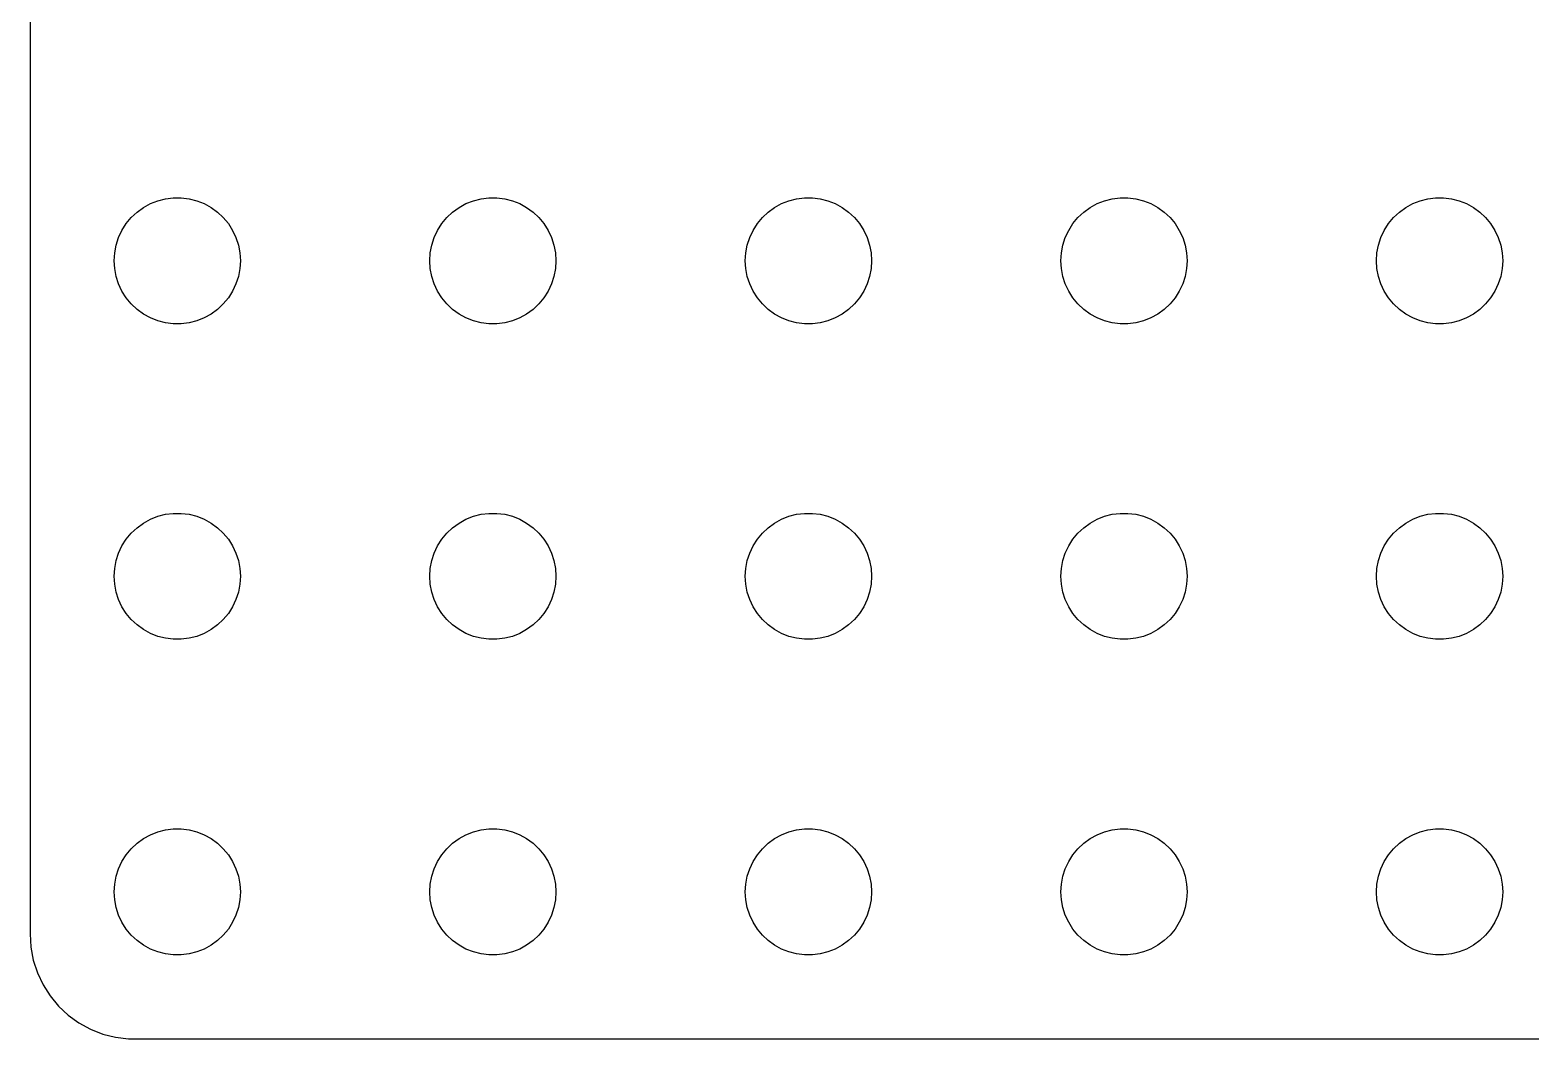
# Model space of a CAD drawing. Header units: metres. Extents: x -134 to 134, y 518 to 1078.
# Drawn here: x -134.5 to -63.2, y 632 to 680 of the extents above; entities that cross this region are included whole.
import ezdxf

# ---------------------------------------------------------------- set-up
doc = ezdxf.new("R2010")
doc.units = ezdxf.units.M

msp = doc.modelspace()

# ---------------------------------------------------------------- linework, layer by layer
for p, q in [((-134.5, 731), (-134.5, 637)), ((-129.412, 671.312), (-129.107, 671.533)), ((-129.107, 671.533), (-128.777, 671.714)), ((-128.777, 671.714), (-128.427, 671.853)), ((-128.427, 671.853), (-128.062, 671.947)), ((-128.062, 671.947), (-127.688, 671.994)), ((-127.688, 671.994), (-127.312, 671.994)), ((-127.312, 671.994), (-126.938, 671.947)), ((-126.938, 671.947), (-126.573, 671.853)), ((-126.573, 671.853), (-126.223, 671.714)), ((-126.223, 671.714), (-125.893, 671.533)), ((-125.893, 671.533), (-125.588, 671.312)), ((-114.412, 671.312), (-114.107, 671.533)), ((-114.107, 671.533), (-113.777, 671.714)), ((-113.777, 671.714), (-113.427, 671.853)), ((-113.427, 671.853), (-113.062, 671.947)), ((-113.062, 671.947), (-112.688, 671.994)), ((-112.688, 671.994), (-112.312, 671.994)), ((-112.312, 671.994), (-111.938, 671.947)), ((-111.938, 671.947), (-111.573, 671.853)), ((-111.573, 671.853), (-111.223, 671.714)), ((-111.223, 671.714), (-110.893, 671.533)), ((-110.893, 671.533), (-110.588, 671.312)), ((-99.4123, 671.312), (-99.1075, 671.533)), ((-99.1075, 671.533), (-98.7773, 671.714)), ((-98.7773, 671.714), (-98.427, 671.853)), ((-98.427, 671.853), (-98.0621, 671.947)), ((-98.0621, 671.947), (-97.6884, 671.994)), ((-97.6884, 671.994), (-97.3116, 671.994)), ((-97.3116, 671.994), (-96.9379, 671.947)), ((-96.9379, 671.947), (-96.573, 671.853)), ((-96.573, 671.853), (-96.2227, 671.714)), ((-96.2227, 671.714), (-95.8925, 671.533)), ((-95.8925, 671.533), (-95.5877, 671.312)), ((-84.4123, 671.312), (-84.1075, 671.533)), ((-84.1075, 671.533), (-83.7773, 671.714)), ((-83.7773, 671.714), (-83.427, 671.853)), ((-83.427, 671.853), (-83.0621, 671.947)), ((-83.0621, 671.947), (-82.6884, 671.994)), ((-82.6884, 671.994), (-82.3116, 671.994)), ((-82.3116, 671.994), (-81.9379, 671.947)), ((-81.9379, 671.947), (-81.573, 671.853)), ((-81.573, 671.853), (-81.2227, 671.714)), ((-81.2227, 671.714), (-80.8925, 671.533)), ((-80.8925, 671.533), (-80.5877, 671.312)), ((-69.4123, 671.312), (-69.1075, 671.533)), ((-69.1075, 671.533), (-68.7773, 671.714)), ((-68.7773, 671.714), (-68.427, 671.853)), ((-68.427, 671.853), (-68.0621, 671.947)), ((-68.0621, 671.947), (-67.6884, 671.994)), ((-67.6884, 671.994), (-67.3116, 671.994)), ((-67.3116, 671.994), (-66.9379, 671.947)), ((-66.9379, 671.947), (-66.573, 671.853)), ((-66.573, 671.853), (-66.2227, 671.714)), ((-66.2227, 671.714), (-65.8925, 671.533)), ((-65.8925, 671.533), (-65.5877, 671.312)), ((-130.129, 670.445), (-129.927, 670.763)), ((-129.927, 670.763), (-129.687, 671.054)), ((-129.687, 671.054), (-129.412, 671.312)), ((-125.588, 671.312), (-125.313, 671.054)), ((-125.313, 671.054), (-125.073, 670.763)), ((-125.073, 670.763), (-124.871, 670.445)), ((-115.129, 670.445), (-114.927, 670.763)), ((-114.927, 670.763), (-114.687, 671.054)), ((-114.687, 671.054), (-114.412, 671.312)), ((-110.588, 671.312), (-110.313, 671.054)), ((-110.313, 671.054), (-110.073, 670.763)), ((-110.073, 670.763), (-109.871, 670.445)), ((-100.129, 670.445), (-99.927, 670.763)), ((-99.927, 670.763), (-99.6869, 671.054)), ((-99.6869, 671.054), (-99.4123, 671.312)), ((-95.5877, 671.312), (-95.3131, 671.054)), ((-95.3131, 671.054), (-95.073, 670.763)), ((-95.073, 670.763), (-94.8711, 670.445)), ((-85.1289, 670.445), (-84.927, 670.763)), ((-84.927, 670.763), (-84.6869, 671.054)), ((-84.6869, 671.054), (-84.4123, 671.312)), ((-80.5877, 671.312), (-80.3131, 671.054)), ((-80.3131, 671.054), (-80.073, 670.763)), ((-80.073, 670.763), (-79.8711, 670.445)), ((-70.1289, 670.445), (-69.927, 670.763)), ((-69.927, 670.763), (-69.6869, 671.054)), ((-69.6869, 671.054), (-69.4123, 671.312)), ((-65.5877, 671.312), (-65.3131, 671.054)), ((-65.3131, 671.054), (-65.073, 670.763)), ((-65.073, 670.763), (-64.8711, 670.445)), ((-130.406, 669.746), (-130.289, 670.104)), ((-130.289, 670.104), (-130.129, 670.445)), ((-124.871, 670.445), (-124.711, 670.104)), ((-124.711, 670.104), (-124.594, 669.746)), ((-115.406, 669.746), (-115.289, 670.104)), ((-115.289, 670.104), (-115.129, 670.445)), ((-109.871, 670.445), (-109.711, 670.104)), ((-109.711, 670.104), (-109.594, 669.746)), ((-100.406, 669.746), (-100.289, 670.104)), ((-100.289, 670.104), (-100.129, 670.445)), ((-94.8711, 670.445), (-94.7107, 670.104)), ((-94.7107, 670.104), (-94.5943, 669.746)), ((-85.4057, 669.746), (-85.2893, 670.104)), ((-85.2893, 670.104), (-85.1289, 670.445)), ((-79.8711, 670.445), (-79.7107, 670.104)), ((-79.7107, 670.104), (-79.5943, 669.746)), ((-70.4057, 669.746), (-70.2893, 670.104)), ((-70.2893, 670.104), (-70.1289, 670.445)), ((-64.8711, 670.445), (-64.7107, 670.104)), ((-64.7107, 670.104), (-64.5943, 669.746)), ((-130.5, 669), (-130.476, 669.376)), ((-130.476, 669.376), (-130.406, 669.746)), ((-124.594, 669.746), (-124.524, 669.376)), ((-124.524, 669.376), (-124.5, 669)), ((-115.5, 669), (-115.476, 669.376)), ((-115.476, 669.376), (-115.406, 669.746)), ((-109.594, 669.746), (-109.524, 669.376)), ((-109.524, 669.376), (-109.5, 669)), ((-100.5, 669), (-100.476, 669.376)), ((-100.476, 669.376), (-100.406, 669.746)), ((-94.5943, 669.746), (-94.5237, 669.376)), ((-94.5237, 669.376), (-94.5, 669)), ((-85.5, 669), (-85.4763, 669.376)), ((-85.4763, 669.376), (-85.4057, 669.746)), ((-79.5943, 669.746), (-79.5237, 669.376)), ((-79.5237, 669.376), (-79.5, 669)), ((-70.5, 669), (-70.4763, 669.376)), ((-70.4763, 669.376), (-70.4057, 669.746)), ((-64.5943, 669.746), (-64.5237, 669.376)), ((-64.5237, 669.376), (-64.5, 669)), ((-130.476, 668.624), (-130.5, 669)), ((-130.406, 668.254), (-130.476, 668.624)), ((-124.524, 668.624), (-124.594, 668.254)), ((-124.5, 669), (-124.524, 668.624)), ((-115.476, 668.624), (-115.5, 669)), ((-115.406, 668.254), (-115.476, 668.624)), ((-109.524, 668.624), (-109.594, 668.254)), ((-109.5, 669), (-109.524, 668.624)), ((-100.476, 668.624), (-100.5, 669)), ((-100.406, 668.254), (-100.476, 668.624)), ((-94.5237, 668.624), (-94.5943, 668.254)), ((-94.5, 669), (-94.5237, 668.624)), ((-85.4763, 668.624), (-85.5, 669)), ((-85.4057, 668.254), (-85.4763, 668.624)), ((-79.5237, 668.624), (-79.5943, 668.254)), ((-79.5, 669), (-79.5237, 668.624)), ((-70.4763, 668.624), (-70.5, 669)), ((-70.4057, 668.254), (-70.4763, 668.624)), ((-64.5237, 668.624), (-64.5943, 668.254)), ((-64.5, 669), (-64.5237, 668.624)), ((-130.289, 667.896), (-130.406, 668.254)), ((-130.129, 667.555), (-130.289, 667.896)), ((-124.711, 667.896), (-124.871, 667.555)), ((-124.594, 668.254), (-124.711, 667.896)), ((-115.289, 667.896), (-115.406, 668.254)), ((-115.129, 667.555), (-115.289, 667.896)), ((-109.711, 667.896), (-109.871, 667.555)), ((-109.594, 668.254), (-109.711, 667.896)), ((-100.289, 667.896), (-100.406, 668.254)), ((-100.129, 667.555), (-100.289, 667.896)), ((-94.7107, 667.896), (-94.8711, 667.555)), ((-94.5943, 668.254), (-94.7107, 667.896)), ((-85.2893, 667.896), (-85.4057, 668.254)), ((-85.1289, 667.555), (-85.2893, 667.896)), ((-79.7107, 667.896), (-79.8711, 667.555)), ((-79.5943, 668.254), (-79.7107, 667.896)), ((-70.2893, 667.896), (-70.4057, 668.254)), ((-70.1289, 667.555), (-70.2893, 667.896)), ((-64.7107, 667.896), (-64.8711, 667.555)), ((-64.5943, 668.254), (-64.7107, 667.896)), ((-129.927, 667.237), (-130.129, 667.555)), ((-129.687, 666.946), (-129.927, 667.237)), ((-125.073, 667.237), (-125.313, 666.946)), ((-124.871, 667.555), (-125.073, 667.237)), ((-114.927, 667.237), (-115.129, 667.555)), ((-114.687, 666.946), (-114.927, 667.237)), ((-110.073, 667.237), (-110.313, 666.946)), ((-109.871, 667.555), (-110.073, 667.237)), ((-99.927, 667.237), (-100.129, 667.555)), ((-99.6869, 666.946), (-99.927, 667.237)), ((-95.073, 667.237), (-95.3131, 666.946)), ((-94.8711, 667.555), (-95.073, 667.237)), ((-84.927, 667.237), (-85.1289, 667.555)), ((-84.6869, 666.946), (-84.927, 667.237)), ((-80.073, 667.237), (-80.3131, 666.946)), ((-79.8711, 667.555), (-80.073, 667.237)), ((-69.927, 667.237), (-70.1289, 667.555)), ((-69.6869, 666.946), (-69.927, 667.237)), ((-65.073, 667.237), (-65.3131, 666.946)), ((-64.8711, 667.555), (-65.073, 667.237)), ((-129.412, 666.688), (-129.687, 666.946)), ((-129.107, 666.467), (-129.412, 666.688)), ((-128.777, 666.286), (-129.107, 666.467)), ((-125.893, 666.467), (-126.223, 666.286)), ((-125.588, 666.688), (-125.893, 666.467)), ((-125.313, 666.946), (-125.588, 666.688)), ((-114.412, 666.688), (-114.687, 666.946)), ((-114.107, 666.467), (-114.412, 666.688)), ((-113.777, 666.286), (-114.107, 666.467)), ((-110.893, 666.467), (-111.223, 666.286)), ((-110.588, 666.688), (-110.893, 666.467)), ((-110.313, 666.946), (-110.588, 666.688)), ((-99.4123, 666.688), (-99.6869, 666.946)), ((-99.1075, 666.467), (-99.4123, 666.688)), ((-98.7773, 666.286), (-99.1075, 666.467)), ((-95.8925, 666.467), (-96.2227, 666.286)), ((-95.5877, 666.688), (-95.8925, 666.467)), ((-95.3131, 666.946), (-95.5877, 666.688)), ((-84.4123, 666.688), (-84.6869, 666.946)), ((-84.1075, 666.467), (-84.4123, 666.688)), ((-83.7773, 666.286), (-84.1075, 666.467)), ((-80.8925, 666.467), (-81.2227, 666.286)), ((-80.5877, 666.688), (-80.8925, 666.467)), ((-80.3131, 666.946), (-80.5877, 666.688)), ((-69.4123, 666.688), (-69.6869, 666.946)), ((-69.1075, 666.467), (-69.4123, 666.688)), ((-68.7773, 666.286), (-69.1075, 666.467)), ((-65.8925, 666.467), (-66.2227, 666.286)), ((-65.5877, 666.688), (-65.8925, 666.467)), ((-65.3131, 666.946), (-65.5877, 666.688)), ((-128.427, 666.147), (-128.777, 666.286)), ((-128.062, 666.053), (-128.427, 666.147)), ((-127.688, 666.006), (-128.062, 666.053)), ((-127.312, 666.006), (-127.688, 666.006)), ((-126.938, 666.053), (-127.312, 666.006)), ((-126.573, 666.147), (-126.938, 666.053)), ((-126.223, 666.286), (-126.573, 666.147)), ((-113.427, 666.147), (-113.777, 666.286)), ((-113.062, 666.053), (-113.427, 666.147)), ((-112.688, 666.006), (-113.062, 666.053)), ((-112.312, 666.006), (-112.688, 666.006)), ((-111.938, 666.053), (-112.312, 666.006)), ((-111.573, 666.147), (-111.938, 666.053)), ((-111.223, 666.286), (-111.573, 666.147)), ((-98.427, 666.147), (-98.7773, 666.286)), ((-98.0621, 666.053), (-98.427, 666.147)), ((-97.6884, 666.006), (-98.0621, 666.053)), ((-97.3116, 666.006), (-97.6884, 666.006)), ((-96.9379, 666.053), (-97.3116, 666.006)), ((-96.573, 666.147), (-96.9379, 666.053)), ((-96.2227, 666.286), (-96.573, 666.147)), ((-83.427, 666.147), (-83.7773, 666.286)), ((-83.0621, 666.053), (-83.427, 666.147)), ((-82.6884, 666.006), (-83.0621, 666.053)), ((-82.3116, 666.006), (-82.6884, 666.006)), ((-81.9379, 666.053), (-82.3116, 666.006)), ((-81.573, 666.147), (-81.9379, 666.053)), ((-81.2227, 666.286), (-81.573, 666.147)), ((-68.427, 666.147), (-68.7773, 666.286)), ((-68.0621, 666.053), (-68.427, 666.147)), ((-67.6884, 666.006), (-68.0621, 666.053)), ((-67.3116, 666.006), (-67.6884, 666.006)), ((-66.9379, 666.053), (-67.3116, 666.006)), ((-66.573, 666.147), (-66.9379, 666.053)), ((-66.2227, 666.286), (-66.573, 666.147)), ((-129.412, 656.312), (-129.107, 656.533)), ((-129.107, 656.533), (-128.777, 656.714)), ((-128.777, 656.714), (-128.427, 656.853)), ((-128.427, 656.853), (-128.062, 656.947)), ((-128.062, 656.947), (-127.688, 656.994)), ((-127.688, 656.994), (-127.312, 656.994)), ((-127.312, 656.994), (-126.938, 656.947)), ((-126.938, 656.947), (-126.573, 656.853)), ((-126.573, 656.853), (-126.223, 656.714)), ((-126.223, 656.714), (-125.893, 656.533)), ((-125.893, 656.533), (-125.588, 656.312)), ((-114.412, 656.312), (-114.107, 656.533)), ((-114.107, 656.533), (-113.777, 656.714)), ((-113.777, 656.714), (-113.427, 656.853)), ((-113.427, 656.853), (-113.062, 656.947)), ((-113.062, 656.947), (-112.688, 656.994)), ((-112.688, 656.994), (-112.312, 656.994)), ((-112.312, 656.994), (-111.938, 656.947)), ((-111.938, 656.947), (-111.573, 656.853)), ((-111.573, 656.853), (-111.223, 656.714)), ((-111.223, 656.714), (-110.893, 656.533)), ((-110.893, 656.533), (-110.588, 656.312)), ((-99.4123, 656.312), (-99.1075, 656.533)), ((-99.1075, 656.533), (-98.7773, 656.714)), ((-98.7773, 656.714), (-98.427, 656.853)), ((-98.427, 656.853), (-98.0621, 656.947)), ((-98.0621, 656.947), (-97.6884, 656.994)), ((-97.6884, 656.994), (-97.3116, 656.994)), ((-97.3116, 656.994), (-96.9379, 656.947)), ((-96.9379, 656.947), (-96.573, 656.853)), ((-96.573, 656.853), (-96.2227, 656.714)), ((-96.2227, 656.714), (-95.8925, 656.533)), ((-95.8925, 656.533), (-95.5877, 656.312)), ((-84.4123, 656.312), (-84.1075, 656.533)), ((-84.1075, 656.533), (-83.7773, 656.714)), ((-83.7773, 656.714), (-83.427, 656.853)), ((-83.427, 656.853), (-83.0621, 656.947)), ((-83.0621, 656.947), (-82.6884, 656.994)), ((-82.6884, 656.994), (-82.3116, 656.994)), ((-82.3116, 656.994), (-81.9379, 656.947)), ((-81.9379, 656.947), (-81.573, 656.853)), ((-81.573, 656.853), (-81.2227, 656.714)), ((-81.2227, 656.714), (-80.8925, 656.533)), ((-80.8925, 656.533), (-80.5877, 656.312)), ((-69.4123, 656.312), (-69.1075, 656.533)), ((-69.1075, 656.533), (-68.7773, 656.714)), ((-68.7773, 656.714), (-68.427, 656.853)), ((-68.427, 656.853), (-68.0621, 656.947)), ((-68.0621, 656.947), (-67.6884, 656.994)), ((-67.6884, 656.994), (-67.3116, 656.994)), ((-67.3116, 656.994), (-66.9379, 656.947)), ((-66.9379, 656.947), (-66.573, 656.853)), ((-66.573, 656.853), (-66.2227, 656.714)), ((-66.2227, 656.714), (-65.8925, 656.533)), ((-65.8925, 656.533), (-65.5877, 656.312)), ((-130.129, 655.445), (-129.927, 655.763)), ((-129.927, 655.763), (-129.687, 656.054)), ((-129.687, 656.054), (-129.412, 656.312)), ((-125.588, 656.312), (-125.313, 656.054)), ((-125.313, 656.054), (-125.073, 655.763)), ((-125.073, 655.763), (-124.871, 655.445)), ((-115.129, 655.445), (-114.927, 655.763)), ((-114.927, 655.763), (-114.687, 656.054)), ((-114.687, 656.054), (-114.412, 656.312)), ((-110.588, 656.312), (-110.313, 656.054)), ((-110.313, 656.054), (-110.073, 655.763)), ((-110.073, 655.763), (-109.871, 655.445)), ((-100.129, 655.445), (-99.927, 655.763)), ((-99.927, 655.763), (-99.6869, 656.054)), ((-99.6869, 656.054), (-99.4123, 656.312)), ((-95.5877, 656.312), (-95.3131, 656.054)), ((-95.3131, 656.054), (-95.073, 655.763)), ((-95.073, 655.763), (-94.8711, 655.445)), ((-85.1289, 655.445), (-84.927, 655.763)), ((-84.927, 655.763), (-84.6869, 656.054)), ((-84.6869, 656.054), (-84.4123, 656.312)), ((-80.5877, 656.312), (-80.3131, 656.054)), ((-80.3131, 656.054), (-80.073, 655.763)), ((-80.073, 655.763), (-79.8711, 655.445)), ((-70.1289, 655.445), (-69.927, 655.763)), ((-69.927, 655.763), (-69.6869, 656.054)), ((-69.6869, 656.054), (-69.4123, 656.312)), ((-65.5877, 656.312), (-65.3131, 656.054)), ((-65.3131, 656.054), (-65.073, 655.763)), ((-65.073, 655.763), (-64.8711, 655.445)), ((-130.406, 654.746), (-130.289, 655.104)), ((-130.289, 655.104), (-130.129, 655.445)), ((-124.871, 655.445), (-124.711, 655.104)), ((-124.711, 655.104), (-124.594, 654.746)), ((-115.406, 654.746), (-115.289, 655.104)), ((-115.289, 655.104), (-115.129, 655.445)), ((-109.871, 655.445), (-109.711, 655.104)), ((-109.711, 655.104), (-109.594, 654.746)), ((-100.406, 654.746), (-100.289, 655.104)), ((-100.289, 655.104), (-100.129, 655.445)), ((-94.8711, 655.445), (-94.7107, 655.104)), ((-94.7107, 655.104), (-94.5943, 654.746)), ((-85.4057, 654.746), (-85.2893, 655.104)), ((-85.2893, 655.104), (-85.1289, 655.445)), ((-79.8711, 655.445), (-79.7107, 655.104)), ((-79.7107, 655.104), (-79.5943, 654.746)), ((-70.4057, 654.746), (-70.2893, 655.104)), ((-70.2893, 655.104), (-70.1289, 655.445)), ((-64.8711, 655.445), (-64.7107, 655.104)), ((-64.7107, 655.104), (-64.5943, 654.746)), ((-130.5, 654), (-130.476, 654.376)), ((-130.476, 654.376), (-130.406, 654.746)), ((-124.594, 654.746), (-124.524, 654.376)), ((-124.524, 654.376), (-124.5, 654)), ((-115.5, 654), (-115.476, 654.376)), ((-115.476, 654.376), (-115.406, 654.746)), ((-109.594, 654.746), (-109.524, 654.376)), ((-109.524, 654.376), (-109.5, 654)), ((-100.5, 654), (-100.476, 654.376)), ((-100.476, 654.376), (-100.406, 654.746)), ((-94.5943, 654.746), (-94.5237, 654.376)), ((-94.5237, 654.376), (-94.5, 654)), ((-85.5, 654), (-85.4763, 654.376)), ((-85.4763, 654.376), (-85.4057, 654.746)), ((-79.5943, 654.746), (-79.5237, 654.376)), ((-79.5237, 654.376), (-79.5, 654)), ((-70.5, 654), (-70.4763, 654.376)), ((-70.4763, 654.376), (-70.4057, 654.746)), ((-64.5943, 654.746), (-64.5237, 654.376)), ((-64.5237, 654.376), (-64.5, 654)), ((-130.476, 653.624), (-130.5, 654)), ((-130.406, 653.254), (-130.476, 653.624)), ((-124.524, 653.624), (-124.594, 653.254)), ((-124.5, 654), (-124.524, 653.624)), ((-115.476, 653.624), (-115.5, 654)), ((-115.406, 653.254), (-115.476, 653.624)), ((-109.524, 653.624), (-109.594, 653.254)), ((-109.5, 654), (-109.524, 653.624)), ((-100.476, 653.624), (-100.5, 654)), ((-100.406, 653.254), (-100.476, 653.624)), ((-94.5237, 653.624), (-94.5943, 653.254)), ((-94.5, 654), (-94.5237, 653.624)), ((-85.4763, 653.624), (-85.5, 654)), ((-85.4057, 653.254), (-85.4763, 653.624)), ((-79.5237, 653.624), (-79.5943, 653.254)), ((-79.5, 654), (-79.5237, 653.624)), ((-70.4763, 653.624), (-70.5, 654)), ((-70.4057, 653.254), (-70.4763, 653.624)), ((-64.5237, 653.624), (-64.5943, 653.254)), ((-64.5, 654), (-64.5237, 653.624)), ((-130.289, 652.896), (-130.406, 653.254)), ((-130.129, 652.555), (-130.289, 652.896)), ((-124.711, 652.896), (-124.871, 652.555)), ((-124.594, 653.254), (-124.711, 652.896)), ((-115.289, 652.896), (-115.406, 653.254)), ((-115.129, 652.555), (-115.289, 652.896)), ((-109.711, 652.896), (-109.871, 652.555)), ((-109.594, 653.254), (-109.711, 652.896)), ((-100.289, 652.896), (-100.406, 653.254)), ((-100.129, 652.555), (-100.289, 652.896)), ((-94.7107, 652.896), (-94.8711, 652.555)), ((-94.5943, 653.254), (-94.7107, 652.896)), ((-85.2893, 652.896), (-85.4057, 653.254)), ((-85.1289, 652.555), (-85.2893, 652.896)), ((-79.7107, 652.896), (-79.8711, 652.555)), ((-79.5943, 653.254), (-79.7107, 652.896)), ((-70.2893, 652.896), (-70.4057, 653.254)), ((-70.1289, 652.555), (-70.2893, 652.896)), ((-64.7107, 652.896), (-64.8711, 652.555)), ((-64.5943, 653.254), (-64.7107, 652.896)), ((-129.927, 652.237), (-130.129, 652.555)), ((-129.687, 651.946), (-129.927, 652.237)), ((-125.073, 652.237), (-125.313, 651.946)), ((-124.871, 652.555), (-125.073, 652.237)), ((-114.927, 652.237), (-115.129, 652.555)), ((-114.687, 651.946), (-114.927, 652.237)), ((-110.073, 652.237), (-110.313, 651.946)), ((-109.871, 652.555), (-110.073, 652.237)), ((-99.927, 652.237), (-100.129, 652.555)), ((-99.6869, 651.946), (-99.927, 652.237)), ((-95.073, 652.237), (-95.3131, 651.946)), ((-94.8711, 652.555), (-95.073, 652.237)), ((-84.927, 652.237), (-85.1289, 652.555)), ((-84.6869, 651.946), (-84.927, 652.237)), ((-80.073, 652.237), (-80.3131, 651.946)), ((-79.8711, 652.555), (-80.073, 652.237)), ((-69.927, 652.237), (-70.1289, 652.555)), ((-69.6869, 651.946), (-69.927, 652.237)), ((-65.073, 652.237), (-65.3131, 651.946)), ((-64.8711, 652.555), (-65.073, 652.237)), ((-129.412, 651.688), (-129.687, 651.946)), ((-129.107, 651.467), (-129.412, 651.688)), ((-128.777, 651.286), (-129.107, 651.467)), ((-125.893, 651.467), (-126.223, 651.286)), ((-125.588, 651.688), (-125.893, 651.467)), ((-125.313, 651.946), (-125.588, 651.688)), ((-114.412, 651.688), (-114.687, 651.946)), ((-114.107, 651.467), (-114.412, 651.688)), ((-113.777, 651.286), (-114.107, 651.467)), ((-110.893, 651.467), (-111.223, 651.286)), ((-110.588, 651.688), (-110.893, 651.467)), ((-110.313, 651.946), (-110.588, 651.688)), ((-99.4123, 651.688), (-99.6869, 651.946)), ((-99.1075, 651.467), (-99.4123, 651.688)), ((-98.7773, 651.286), (-99.1075, 651.467)), ((-95.8925, 651.467), (-96.2227, 651.286)), ((-95.5877, 651.688), (-95.8925, 651.467)), ((-95.3131, 651.946), (-95.5877, 651.688)), ((-84.4123, 651.688), (-84.6869, 651.946)), ((-84.1075, 651.467), (-84.4123, 651.688)), ((-83.7773, 651.286), (-84.1075, 651.467)), ((-80.8925, 651.467), (-81.2227, 651.286)), ((-80.5877, 651.688), (-80.8925, 651.467)), ((-80.3131, 651.946), (-80.5877, 651.688)), ((-69.4123, 651.688), (-69.6869, 651.946)), ((-69.1075, 651.467), (-69.4123, 651.688)), ((-68.7773, 651.286), (-69.1075, 651.467)), ((-65.8925, 651.467), (-66.2227, 651.286)), ((-65.5877, 651.688), (-65.8925, 651.467)), ((-65.3131, 651.946), (-65.5877, 651.688)), ((-128.427, 651.147), (-128.777, 651.286)), ((-128.062, 651.053), (-128.427, 651.147)), ((-127.688, 651.006), (-128.062, 651.053)), ((-127.312, 651.006), (-127.688, 651.006)), ((-126.938, 651.053), (-127.312, 651.006)), ((-126.573, 651.147), (-126.938, 651.053)), ((-126.223, 651.286), (-126.573, 651.147)), ((-113.427, 651.147), (-113.777, 651.286)), ((-113.062, 651.053), (-113.427, 651.147)), ((-112.688, 651.006), (-113.062, 651.053)), ((-112.312, 651.006), (-112.688, 651.006)), ((-111.938, 651.053), (-112.312, 651.006)), ((-111.573, 651.147), (-111.938, 651.053)), ((-111.223, 651.286), (-111.573, 651.147)), ((-98.427, 651.147), (-98.7773, 651.286)), ((-98.0621, 651.053), (-98.427, 651.147)), ((-97.6884, 651.006), (-98.0621, 651.053)), ((-97.3116, 651.006), (-97.6884, 651.006)), ((-96.9379, 651.053), (-97.3116, 651.006)), ((-96.573, 651.147), (-96.9379, 651.053)), ((-96.2227, 651.286), (-96.573, 651.147)), ((-83.427, 651.147), (-83.7773, 651.286)), ((-83.0621, 651.053), (-83.427, 651.147)), ((-82.6884, 651.006), (-83.0621, 651.053)), ((-82.3116, 651.006), (-82.6884, 651.006)), ((-81.9379, 651.053), (-82.3116, 651.006)), ((-81.573, 651.147), (-81.9379, 651.053)), ((-81.2227, 651.286), (-81.573, 651.147)), ((-68.427, 651.147), (-68.7773, 651.286)), ((-68.0621, 651.053), (-68.427, 651.147)), ((-67.6884, 651.006), (-68.0621, 651.053)), ((-67.3116, 651.006), (-67.6884, 651.006)), ((-66.9379, 651.053), (-67.3116, 651.006)), ((-66.573, 651.147), (-66.9379, 651.053)), ((-66.2227, 651.286), (-66.573, 651.147)), ((-129.412, 641.312), (-129.107, 641.533)), ((-129.107, 641.533), (-128.777, 641.714)), ((-128.777, 641.714), (-128.427, 641.853)), ((-128.427, 641.853), (-128.062, 641.947)), ((-128.062, 641.947), (-127.688, 641.994)), ((-127.688, 641.994), (-127.312, 641.994)), ((-127.312, 641.994), (-126.938, 641.947)), ((-126.938, 641.947), (-126.573, 641.853)), ((-126.573, 641.853), (-126.223, 641.714)), ((-126.223, 641.714), (-125.893, 641.533)), ((-125.893, 641.533), (-125.588, 641.312)), ((-114.412, 641.312), (-114.107, 641.533)), ((-114.107, 641.533), (-113.777, 641.714)), ((-113.777, 641.714), (-113.427, 641.853)), ((-113.427, 641.853), (-113.062, 641.947)), ((-113.062, 641.947), (-112.688, 641.994)), ((-112.688, 641.994), (-112.312, 641.994)), ((-112.312, 641.994), (-111.938, 641.947)), ((-111.938, 641.947), (-111.573, 641.853)), ((-111.573, 641.853), (-111.223, 641.714)), ((-111.223, 641.714), (-110.893, 641.533)), ((-110.893, 641.533), (-110.588, 641.312)), ((-99.4123, 641.312), (-99.1075, 641.533)), ((-99.1075, 641.533), (-98.7773, 641.714)), ((-98.7773, 641.714), (-98.427, 641.853)), ((-98.427, 641.853), (-98.0621, 641.947)), ((-98.0621, 641.947), (-97.6884, 641.994)), ((-97.6884, 641.994), (-97.3116, 641.994)), ((-97.3116, 641.994), (-96.9379, 641.947)), ((-96.9379, 641.947), (-96.573, 641.853)), ((-96.573, 641.853), (-96.2227, 641.714)), ((-96.2227, 641.714), (-95.8925, 641.533)), ((-95.8925, 641.533), (-95.5877, 641.312)), ((-84.4123, 641.312), (-84.1075, 641.533)), ((-84.1075, 641.533), (-83.7773, 641.714)), ((-83.7773, 641.714), (-83.427, 641.853)), ((-83.427, 641.853), (-83.0621, 641.947)), ((-83.0621, 641.947), (-82.6884, 641.994)), ((-82.6884, 641.994), (-82.3116, 641.994)), ((-82.3116, 641.994), (-81.9379, 641.947)), ((-81.9379, 641.947), (-81.573, 641.853)), ((-81.573, 641.853), (-81.2227, 641.714)), ((-81.2227, 641.714), (-80.8925, 641.533)), ((-80.8925, 641.533), (-80.5877, 641.312)), ((-69.4123, 641.312), (-69.1075, 641.533)), ((-69.1075, 641.533), (-68.7773, 641.714)), ((-68.7773, 641.714), (-68.427, 641.853)), ((-68.427, 641.853), (-68.0621, 641.947)), ((-68.0621, 641.947), (-67.6884, 641.994)), ((-67.6884, 641.994), (-67.3116, 641.994)), ((-67.3116, 641.994), (-66.9379, 641.947)), ((-66.9379, 641.947), (-66.573, 641.853)), ((-66.573, 641.853), (-66.2227, 641.714)), ((-66.2227, 641.714), (-65.8925, 641.533)), ((-65.8925, 641.533), (-65.5877, 641.312)), ((-130.129, 640.445), (-129.927, 640.763)), ((-129.927, 640.763), (-129.687, 641.054)), ((-129.687, 641.054), (-129.412, 641.312)), ((-125.588, 641.312), (-125.313, 641.054)), ((-125.313, 641.054), (-125.073, 640.763)), ((-125.073, 640.763), (-124.871, 640.445)), ((-115.129, 640.445), (-114.927, 640.763)), ((-114.927, 640.763), (-114.687, 641.054)), ((-114.687, 641.054), (-114.412, 641.312)), ((-110.588, 641.312), (-110.313, 641.054)), ((-110.313, 641.054), (-110.073, 640.763)), ((-110.073, 640.763), (-109.871, 640.445)), ((-100.129, 640.445), (-99.927, 640.763)), ((-99.927, 640.763), (-99.6869, 641.054)), ((-99.6869, 641.054), (-99.4123, 641.312)), ((-95.5877, 641.312), (-95.3131, 641.054)), ((-95.3131, 641.054), (-95.073, 640.763)), ((-95.073, 640.763), (-94.8711, 640.445)), ((-85.1289, 640.445), (-84.927, 640.763)), ((-84.927, 640.763), (-84.6869, 641.054)), ((-84.6869, 641.054), (-84.4123, 641.312)), ((-80.5877, 641.312), (-80.3131, 641.054)), ((-80.3131, 641.054), (-80.073, 640.763)), ((-80.073, 640.763), (-79.8711, 640.445)), ((-70.1289, 640.445), (-69.927, 640.763)), ((-69.927, 640.763), (-69.6869, 641.054)), ((-69.6869, 641.054), (-69.4123, 641.312)), ((-65.5877, 641.312), (-65.3131, 641.054)), ((-65.3131, 641.054), (-65.073, 640.763)), ((-65.073, 640.763), (-64.8711, 640.445)), ((-130.406, 639.746), (-130.289, 640.104)), ((-130.289, 640.104), (-130.129, 640.445)), ((-124.871, 640.445), (-124.711, 640.104)), ((-124.711, 640.104), (-124.594, 639.746)), ((-115.406, 639.746), (-115.289, 640.104)), ((-115.289, 640.104), (-115.129, 640.445)), ((-109.871, 640.445), (-109.711, 640.104)), ((-109.711, 640.104), (-109.594, 639.746)), ((-100.406, 639.746), (-100.289, 640.104)), ((-100.289, 640.104), (-100.129, 640.445)), ((-94.8711, 640.445), (-94.7107, 640.104)), ((-94.7107, 640.104), (-94.5943, 639.746)), ((-85.4057, 639.746), (-85.2893, 640.104)), ((-85.2893, 640.104), (-85.1289, 640.445)), ((-79.8711, 640.445), (-79.7107, 640.104)), ((-79.7107, 640.104), (-79.5943, 639.746)), ((-70.4057, 639.746), (-70.2893, 640.104)), ((-70.2893, 640.104), (-70.1289, 640.445)), ((-64.8711, 640.445), (-64.7107, 640.104)), ((-64.7107, 640.104), (-64.5943, 639.746)), ((-130.5, 639), (-130.476, 639.376)), ((-130.476, 639.376), (-130.406, 639.746)), ((-124.594, 639.746), (-124.524, 639.376)), ((-124.524, 639.376), (-124.5, 639)), ((-115.5, 639), (-115.476, 639.376)), ((-115.476, 639.376), (-115.406, 639.746)), ((-109.594, 639.746), (-109.524, 639.376)), ((-109.524, 639.376), (-109.5, 639)), ((-100.5, 639), (-100.476, 639.376)), ((-100.476, 639.376), (-100.406, 639.746)), ((-94.5943, 639.746), (-94.5237, 639.376)), ((-94.5237, 639.376), (-94.5, 639)), ((-85.5, 639), (-85.4763, 639.376)), ((-85.4763, 639.376), (-85.4057, 639.746)), ((-79.5943, 639.746), (-79.5237, 639.376)), ((-79.5237, 639.376), (-79.5, 639)), ((-70.5, 639), (-70.4763, 639.376)), ((-70.4763, 639.376), (-70.4057, 639.746)), ((-64.5943, 639.746), (-64.5237, 639.376)), ((-64.5237, 639.376), (-64.5, 639)), ((-130.476, 638.624), (-130.5, 639)), ((-130.406, 638.254), (-130.476, 638.624)), ((-124.524, 638.624), (-124.594, 638.254)), ((-124.5, 639), (-124.524, 638.624)), ((-115.476, 638.624), (-115.5, 639)), ((-115.406, 638.254), (-115.476, 638.624)), ((-109.524, 638.624), (-109.594, 638.254)), ((-109.5, 639), (-109.524, 638.624)), ((-100.476, 638.624), (-100.5, 639)), ((-100.406, 638.254), (-100.476, 638.624)), ((-94.5237, 638.624), (-94.5943, 638.254)), ((-94.5, 639), (-94.5237, 638.624)), ((-85.4763, 638.624), (-85.5, 639)), ((-85.4057, 638.254), (-85.4763, 638.624)), ((-79.5237, 638.624), (-79.5943, 638.254)), ((-79.5, 639), (-79.5237, 638.624)), ((-70.4763, 638.624), (-70.5, 639)), ((-70.4057, 638.254), (-70.4763, 638.624)), ((-64.5237, 638.624), (-64.5943, 638.254)), ((-64.5, 639), (-64.5237, 638.624)), ((-130.289, 637.896), (-130.406, 638.254)), ((-130.129, 637.555), (-130.289, 637.896)), ((-124.711, 637.896), (-124.871, 637.555)), ((-124.594, 638.254), (-124.711, 637.896)), ((-115.289, 637.896), (-115.406, 638.254)), ((-115.129, 637.555), (-115.289, 637.896)), ((-109.711, 637.896), (-109.871, 637.555)), ((-109.594, 638.254), (-109.711, 637.896)), ((-100.289, 637.896), (-100.406, 638.254)), ((-100.129, 637.555), (-100.289, 637.896)), ((-94.7107, 637.896), (-94.8711, 637.555)), ((-94.5943, 638.254), (-94.7107, 637.896)), ((-85.2893, 637.896), (-85.4057, 638.254)), ((-85.1289, 637.555), (-85.2893, 637.896)), ((-79.7107, 637.896), (-79.8711, 637.555)), ((-79.5943, 638.254), (-79.7107, 637.896)), ((-70.2893, 637.896), (-70.4057, 638.254)), ((-70.1289, 637.555), (-70.2893, 637.896)), ((-64.7107, 637.896), (-64.8711, 637.555)), ((-64.5943, 638.254), (-64.7107, 637.896)), ((-129.927, 637.237), (-130.129, 637.555)), ((-129.687, 636.946), (-129.927, 637.237)), ((-125.073, 637.237), (-125.313, 636.946)), ((-124.871, 637.555), (-125.073, 637.237)), ((-114.927, 637.237), (-115.129, 637.555)), ((-114.687, 636.946), (-114.927, 637.237)), ((-110.073, 637.237), (-110.313, 636.946)), ((-109.871, 637.555), (-110.073, 637.237)), ((-99.927, 637.237), (-100.129, 637.555)), ((-99.6869, 636.946), (-99.927, 637.237)), ((-95.073, 637.237), (-95.3131, 636.946)), ((-94.8711, 637.555), (-95.073, 637.237)), ((-84.927, 637.237), (-85.1289, 637.555)), ((-84.6869, 636.946), (-84.927, 637.237)), ((-80.073, 637.237), (-80.3131, 636.946)), ((-79.8711, 637.555), (-80.073, 637.237)), ((-69.927, 637.237), (-70.1289, 637.555)), ((-69.6869, 636.946), (-69.927, 637.237)), ((-65.073, 637.237), (-65.3131, 636.946)), ((-64.8711, 637.555), (-65.073, 637.237)), ((-134.5, 637), (-134.461, 636.373)), ((-129.412, 636.688), (-129.687, 636.946)), ((-129.107, 636.467), (-129.412, 636.688)), ((-128.777, 636.286), (-129.107, 636.467)), ((-125.893, 636.467), (-126.223, 636.286)), ((-125.588, 636.688), (-125.893, 636.467)), ((-125.313, 636.946), (-125.588, 636.688)), ((-114.412, 636.688), (-114.687, 636.946)), ((-114.107, 636.467), (-114.412, 636.688)), ((-113.777, 636.286), (-114.107, 636.467)), ((-110.893, 636.467), (-111.223, 636.286)), ((-110.588, 636.688), (-110.893, 636.467)), ((-110.313, 636.946), (-110.588, 636.688)), ((-99.4123, 636.688), (-99.6869, 636.946)), ((-99.1075, 636.467), (-99.4123, 636.688)), ((-98.7773, 636.286), (-99.1075, 636.467)), ((-95.8925, 636.467), (-96.2227, 636.286)), ((-95.5877, 636.688), (-95.8925, 636.467)), ((-95.3131, 636.946), (-95.5877, 636.688)), ((-84.4123, 636.688), (-84.6869, 636.946)), ((-84.1075, 636.467), (-84.4123, 636.688)), ((-83.7773, 636.286), (-84.1075, 636.467)), ((-80.8925, 636.467), (-81.2227, 636.286)), ((-80.5877, 636.688), (-80.8925, 636.467)), ((-80.3131, 636.946), (-80.5877, 636.688)), ((-69.4123, 636.688), (-69.6869, 636.946)), ((-69.1075, 636.467), (-69.4123, 636.688)), ((-68.7773, 636.286), (-69.1075, 636.467)), ((-65.8925, 636.467), (-66.2227, 636.286)), ((-65.5877, 636.688), (-65.8925, 636.467)), ((-65.3131, 636.946), (-65.5877, 636.688)), ((-134.461, 636.373), (-134.343, 635.757)), ((-134.343, 635.757), (-134.149, 635.159)), ((-128.427, 636.147), (-128.777, 636.286)), ((-128.062, 636.053), (-128.427, 636.147)), ((-127.688, 636.006), (-128.062, 636.053)), ((-127.312, 636.006), (-127.688, 636.006)), ((-126.938, 636.053), (-127.312, 636.006)), ((-126.573, 636.147), (-126.938, 636.053)), ((-126.223, 636.286), (-126.573, 636.147)), ((-113.427, 636.147), (-113.777, 636.286)), ((-113.062, 636.053), (-113.427, 636.147)), ((-112.688, 636.006), (-113.062, 636.053)), ((-112.312, 636.006), (-112.688, 636.006)), ((-111.938, 636.053), (-112.312, 636.006)), ((-111.573, 636.147), (-111.938, 636.053)), ((-111.223, 636.286), (-111.573, 636.147)), ((-98.427, 636.147), (-98.7773, 636.286)), ((-98.0621, 636.053), (-98.427, 636.147)), ((-97.6884, 636.006), (-98.0621, 636.053)), ((-97.3116, 636.006), (-97.6884, 636.006)), ((-96.9379, 636.053), (-97.3116, 636.006)), ((-96.573, 636.147), (-96.9379, 636.053)), ((-96.2227, 636.286), (-96.573, 636.147)), ((-83.427, 636.147), (-83.7773, 636.286)), ((-83.0621, 636.053), (-83.427, 636.147)), ((-82.6884, 636.006), (-83.0621, 636.053)), ((-82.3116, 636.006), (-82.6884, 636.006)), ((-81.9379, 636.053), (-82.3116, 636.006)), ((-81.573, 636.147), (-81.9379, 636.053)), ((-81.2227, 636.286), (-81.573, 636.147)), ((-68.427, 636.147), (-68.7773, 636.286)), ((-68.0621, 636.053), (-68.427, 636.147)), ((-67.6884, 636.006), (-68.0621, 636.053)), ((-67.3116, 636.006), (-67.6884, 636.006)), ((-66.9379, 636.053), (-67.3116, 636.006)), ((-66.573, 636.147), (-66.9379, 636.053)), ((-66.2227, 636.286), (-66.573, 636.147)), ((-134.149, 635.159), (-133.882, 634.591)), ((-133.882, 634.591), (-133.545, 634.061)), ((-133.545, 634.061), (-133.145, 633.577)), ((-133.145, 633.577), (-132.687, 633.147)), ((-132.687, 633.147), (-132.179, 632.778)), ((-132.179, 632.778), (-131.629, 632.476)), ((-131.629, 632.476), (-131.045, 632.245)), ((-131.045, 632.245), (-130.437, 632.089)), ((-130.437, 632.089), (-129.814, 632.01)), ((-129.814, 632.01), (129.814, 632.01))]:
    msp.add_line(p, q)

doc.saveas('drawing.dxf')
